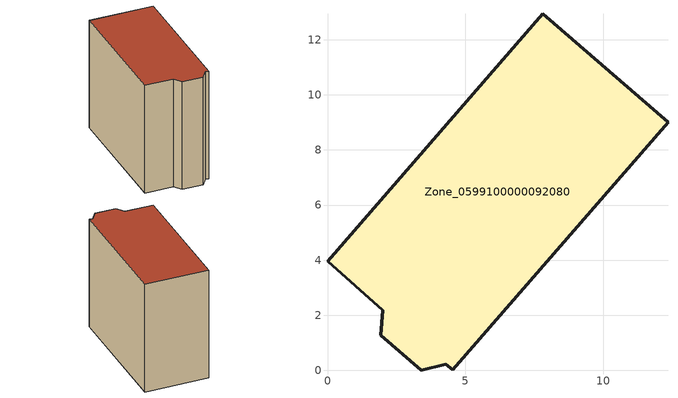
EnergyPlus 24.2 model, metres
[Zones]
Zone_0599100000092080
 floor ground (C_G): 3.4,0 1.93,1.28 2,2.19 0,3.96 7.82,12.95 12.36,9.01 4.54,0.02 4.3,0.23 z0
 wall outside (C_F): 12.36,9.01 7.82,12.95 0,3.96 2,2.19 1.93,1.28 3.4,0 4.3,0.23 4.54,0.02 12.36,9.01 z0:10.86
 roof outside (C_R): 1.93,1.28 3.4,0 4.3,0.23 4.54,0.02 12.36,9.01 7.82,12.95 0,3.96 2,2.19 z10.86
[BUILDING]
Pand.0599100000092080: North Axis=0; Terrain=City; Loads Convergence Tolerance Value=0.04; Temperature Convergence Tolerance Value=0.4; Solar Distribution=FullExterior; Maximum Number of Warmup Days=25; Minimum Number of Warmup Days=1
[Site:Location]
Rotterdam.The.Hague.AP_ZH_NLD Design_Conditions: Latitude=51.96; Longitude=4.45; Time Zone=1; Elevation=-4.5
[SITE:GROUNDTEMPERATURE:BUILDINGSURFACE]
18, 18, 18, 18, 18, 18, 18, 18, 18, 18, 18, 18
[MATERIAL] Thermal Absorptance=0.9; Solar Absorptance=0.7; Visible Absorptance=0.7
Name | Roughness | Thickness | Conductivity | Density | Specific Heat
G.TC.1946 | MediumSmooth | 0.15 | 1 | 540 | 1210
F.TC.1946 | Rough | 0.3 | 0.857143 | 1920 | 840
R.TC.1946 | MediumRough | 0.2 | 0.909091 | 1500 | 1000
[CONSTRUCTION]
C_G: G.TC.1946
C_F: F.TC.1946
C_R: R.TC.1946
[ZONE]
Zone_0599100000092080: Type=1; Multiplier=1; Ceiling Height=Autocalculate; Volume=Autocalculate; Floor Area=autocalculate; Part of Total Floor Area=Yes
[ZONEINFILTRATION:DESIGNFLOWRATE]
Infil_Zone_0599100000092080: Zone or ZoneList or Space or SpaceList=Zone_0599100000092080; Schedule=AlwaysOn; Design Flow Rate Calculation Method=Flow/Area; Flow Rate per Floor Area=0.003; Constant Term Coefficient=1; Temperature Term Coefficient=0; Velocity Term Coefficient=0; Velocity Squared Term Coefficient=0
[HVACTEMPLATE:ZONE:IDEALLOADSAIRSYSTEM]
Zone_0599100000092080: Maximum Heating Supply Air Temperature=50; Minimum Cooling Supply Air Temperature=13; Maximum Heating Supply Air Humidity Ratio=0.0156; Minimum Cooling Supply Air Humidity Ratio=0.0077; Heating Limit=NoLimit; Cooling Limit=NoLimit; Dehumidification Control Type=ConstantSensibleHeatRatio; Cooling Sensible Heat Ratio=0.7; Dehumidification Setpoint=60; Humidification Control Type=None; Humidification Setpoint=30; Outdoor Air Method=None; Outdoor Air Flow Rate per Person=0.00944; Outdoor Air Flow Rate per Zone Floor Area=0; Outdoor Air Flow Rate per Zone=0; Demand Controlled Ventilation Type=None; Outdoor Air Economizer Type=NoEconomizer; Heat Recovery Type=None; Sensible Heat Recovery Effectiveness=0.7; Latent Heat Recovery Effectiveness=0.65
[ZONECONTROL:THERMOSTAT]
ThermostatControl_Zone_0599100000092080: Zone or ZoneList=Zone_0599100000092080; Control Type Schedule=DualSetpointControlType; Control 1=Thermostat_Zone_0599100000092080; Temperature Difference Between Cutout And Setpoint=0
[THERMOSTATSETPOINT:DUALSETPOINT]
Thermostat_Zone_0599100000092080: Heating Setpoint Temperature Schedule=HeatingSetpoint_Zone_0599100000092080; Cooling Setpoint Temperature Schedule=CoolingSetpoint_Zone_0599100000092080
[SCHEDULE:COMPACT]
HeatingSetpoint_Zone_0599100000092080: Through: 12/31, For: AllDays, Until: 24:00, 21
CoolingSetpoint_Zone_0599100000092080: Through: 12/31, For: AllDays, Until: 24:00, 24
DualSetpointControlType: Through: 12/31, For: AllDays, Until: 24:00, 4
AlwaysOn: Through: 12/31, For: AllDays, Until: 24:00, 1
